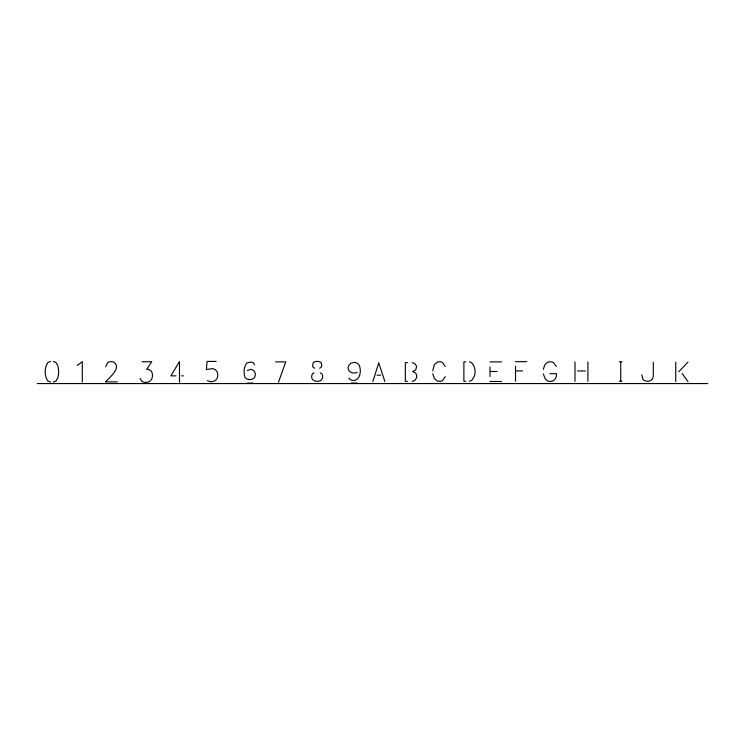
<?xml version="1.0" encoding="UTF-8"?>
<svg xmlns="http://www.w3.org/2000/svg" width="745" height="745" viewBox="0 0 745 745"><rect width="100%" height="100%" fill="white"/><g stroke="black" fill="none" stroke-linecap="round" stroke-linejoin="round"><path stroke-width="1.12" d="M372.873 381.496L378.758 362.834L384.867 381.496M543.347 369.334L544.213 366.568A6.938 6.938 0 0 1 548.553 361.912L552.026 361.912L553.796 362.843L556.366 366.549M278.481 382.278L285.754 361.884L275.482 361.884M445.24 376.644L442.763 380.35L441.068 381.263L437.734 381.263L434.372 378.488L432.724 373.85M678.835 371.736L688.007 362.014M314.092 372.826L312.555 373.785A5.038 5.038 0 0 0 312.555 379.605L315.619 381.272L318.758 381.272L321.058 380.434L322.594 377.948L322.594 375.443L321.812 373.785L320.294 372.826M77.163 365.525L82.295 361.651L82.295 382.045M319.633 368.16L321.039 367.518L321.793 365.814L321.039 362.415A7.701 7.701 0 0 0 313.338 362.415L312.574 365.814L313.338 367.518L314.735 368.16M247.396 370.507L250.776 369.324L253.198 370.107L254.762 371.923L255.414 374.716L254.567 377.603C252.089 380.267 247.498 380.267 245.031 377.603C243.531 372.984 243.606 366.885 246.781 362.983L251.074 362.014L253.7 362.983L254.567 364.938M469.425 381.282L471.771 380.369L474.127 376.635A13.475 13.475 0 0 0 474.127 366.521L471.771 362.787L469.425 361.856M50.558 361.493L47.885 362.48C44.262 367.816 44.262 375.741 47.885 381.067L50.558 382.036M53.268 382.036L55.931 381.067L57.728 378.088A22.685 22.685 0 0 0 57.719 365.46L55.931 362.48L53.268 361.493M412.078 381.356L414.769 380.471L416.632 377.734L416.632 375.024L415.729 373.198L412.674 371.578L415.729 369.958L416.632 366.289L414.769 363.551L412.078 362.647M357.228 372.323C354.452 373.645 351.016 373.096 348.93 370.814L348.027 367.844L348.93 365.106L350.793 363.253L354.48 362.34L357.228 363.253L359.081 365.106C362.331 371.69 359.081 384.038 349.852 379.522L348.93 377.92M216.152 361.437L207.091 361.437L206.346 369.594L212.576 368.579L215.156 369.511L216.851 371.345A7.99 7.99 0 0 1 216.851 378.795L215.156 380.648A7.841 7.841 0 0 1 207.38 380.648M515.521 361.67L526.827 361.67M141.95 361.763L151.766 361.763L146.625 369.427L148.851 369.427L151.552 371.457A8.838 8.838 0 0 1 151.552 379.345L149.754 381.338A7.804 7.804 0 0 1 141.857 381.338L140.06 378.385M465.718 361.856L463.884 361.856L463.884 381.282L465.718 381.282M489.996 361.912L501.487 361.912M619.523 361.884L621.945 361.884M407.478 362.647L405.354 362.647L405.354 381.356L407.478 381.356M515.903 370.898L522.562 370.898M577.487 370.963L585.393 370.963M490.378 371.476L497.148 371.476M549.931 373.683L556.394 373.683C557.074 376.923 555.09 380.192 552.026 381.31L548.553 381.31L546.793 380.397L545.051 378.544L543.347 373.906M377.007 375.191L380.732 375.191M175.978 375.853L170.894 375.853L179.489 361.521L179.489 382.362M181.584 375.853L183.317 375.853M619.523 381.226L621.945 381.226M489.996 381.496L501.487 381.496M117.319 381.887L105.529 381.887C109.301 377.678 122.795 366.987 112.998 361.763L109.394 361.763L107.559 362.75L105.743 366.773M247.247 383.06L252.974 383.06M351.156 383.023L357.144 383.023M37.25 383.563L707.75 383.563M682.122 373.403L688.007 381.673M445.24 366.466L442.763 362.759L441.068 361.828L437.734 361.828L434.372 364.622L432.724 370.88M675.743 362.154L675.743 381.524M653.309 362.228L653.309 376.56L652.182 379.317L651.018 380.295A6.519 6.519 0 0 1 644.071 380.295L642.898 379.317L641.78 374.754M620.734 361.884L620.734 381.226M587.889 361.986L587.889 381.347M574.991 361.986L574.991 381.347M515.521 366.186L515.521 381.263M489.996 366.857L489.996 376.551"/></g></svg>
